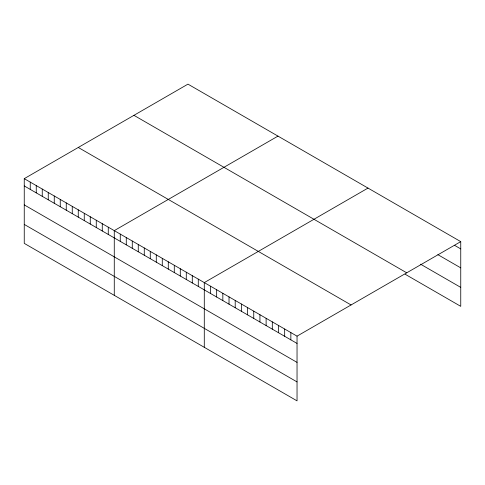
<?xml version="1.0" encoding="UTF-8"?>
<svg xmlns="http://www.w3.org/2000/svg" width="485" height="485" viewBox="0 0 485 485"><rect width="100%" height="100%" fill="white"/><g stroke="black" fill="none" stroke-linecap="round" stroke-linejoin="round"><path stroke-width="0.73" d="M24.25 178.656L297.038 336.147L297.038 400.859L24.25 243.367L24.25 178.656L187.962 84.141L460.75 241.633L460.75 306.344L405.102 274.213M277.984 136.109L114.272 230.63L114.272 295.341M368 188.083L204.288 282.603L204.288 347.315M297.038 336.147L460.75 241.633M454.566 245.337L460.75 248.908M437.87 254.655L460.75 267.865M420.562 264.186L460.75 287.387M133.939 115.333L406.727 272.825M78.273 147.464L351.061 304.956M24.25 185.937L297.038 343.428M24.25 204.888L297.038 362.38M24.25 224.416L297.038 381.907M290.854 332.583L290.854 339.858M284.671 329.012L284.671 336.287M278.487 325.441L278.487 332.722M272.303 321.87L272.303 329.151M266.119 318.299L266.119 325.58M259.936 314.729L259.936 322.01M253.752 311.164L253.752 318.439M247.568 307.593L247.568 314.868M241.391 304.022L241.391 311.303M235.207 300.451L235.207 307.733M229.023 296.881L229.023 304.162M222.839 293.31L222.839 300.591M216.656 289.745L216.656 297.02M210.472 286.174L210.472 293.449M198.286 279.136L198.286 286.417M192.284 275.674L192.284 282.955M186.282 272.206L186.282 279.487M180.287 268.745L180.287 276.026M174.285 265.277L174.285 272.558M168.283 261.815L168.283 269.09M162.281 258.347L162.281 265.628M156.279 254.886L156.279 262.161M150.277 251.418L150.277 258.699M144.275 247.956L144.275 255.231M138.273 244.488L138.273 251.77M132.272 241.027L132.272 248.302M126.27 237.559L126.27 244.84M120.268 234.097L120.268 241.372M108.27 227.168L108.27 234.443M102.268 223.7L102.268 230.981M96.266 220.238L96.266 227.513M90.265 216.771L90.265 224.052M84.263 213.309L84.263 220.584M78.261 209.841L78.261 217.122M72.259 206.38L72.259 213.655M66.257 202.912L66.257 210.193M60.255 199.45L60.255 206.725M54.259 195.982L54.259 203.263M48.257 192.515L48.257 199.796M42.256 189.053L42.256 196.334M36.254 185.585L36.254 192.866M30.252 182.124L30.252 189.405"/></g></svg>
